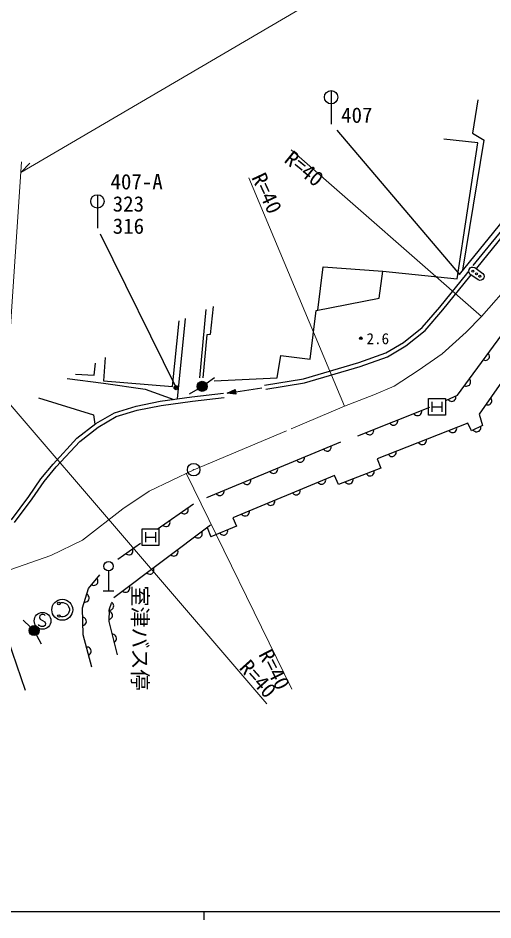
# Model space of a CAD drawing. Units: millimetres, scale not verified. Extents: x 40000 to 680000, y 20000 to 380000.
# Drawn here: x 245826 to 302474, y 204000 to 311483 of the extents above; entities that cross this region are included whole.
import ezdxf
from ezdxf.enums import TextEntityAlignment as Align

# ---------------------------------------------------------------- set-up
doc = ezdxf.new("R2010")
doc.units = ezdxf.units.MM
doc.header["$LTSCALE"] = 1000
doc.linetypes.add('CHAIN', pattern=[18.5, 12, -1.5, 3.5, -1.5])
for name, color, linetype, lineweight in [('M-BGD', 7, 'Continuous', 25), ('M-BGD-EXST', 7, 'Continuous', 25), ('M-BMK', 2, 'CHAIN', 13), ('M-BMK-SRVR', 3, 'Continuous', 25), ('M-STR-HTXT', 7, 'Continuous', 13), ('M-STR-STRC', 7, 'Continuous', 25), ('M-TTL-BAND', 7, 'Continuous', 25)]:
    doc.layers.add(name, color=color, linetype=linetype, lineweight=lineweight)
doc.styles.add('ＭＳ ゴシック', font='')
doc.styles.get('ＭＳ ゴシック').set_extended_font_data('MS Gothic')

msp = doc.modelspace()

# ---------------------------------------------------------------- linework, layer by layer
at = {"layer": 'M-BGD'}
for p, q in [((300660, 301718), (300028, 297781)), ((300028, 297781), (301434, 296938)), ((300650, 296620), (296608, 297059)), ((298898, 281428), (301434, 296938)), ((298184, 280407), (300650, 296620)), ((298487, 280920), (306585, 290929)), ((300127, 281982), (307105, 290588)), ((300534, 281691), (307489, 290268)), ((281593, 276653), (282207, 281816)), ((282207, 281816), (289327, 281321)), ((299618, 281505), (299760, 281699)), ((299760, 281699), (299919, 281780)), ((299919, 281780), (300086, 281806)), ((300086, 281806), (300295, 281753)), ((300295, 281753), (301263, 281044)), ((288905, 278088), (289327, 281321)), ((289327, 281321), (298184, 280407)), ((296124, 277039), (299340, 281012)), ((296508, 276719), (299728, 280697)), ((299340, 281012), (299507, 281219)), ((299588, 281329), (299618, 281505)), ((299614, 281161), (299588, 281329)), ((299728, 280978), (299614, 281161)), ((300697, 280270), (299728, 280978)), ((299728, 280697), (299877, 280880)), ((301263, 281044), (301378, 280862)), ((301404, 280694), (301374, 280518)), ((301378, 280862), (301404, 280694)), ((300905, 280216), (300697, 280270)), ((301073, 280242), (300905, 280216)), ((301232, 280324), (301073, 280242)), ((301374, 280518), (301232, 280324)), ((281384, 276612), (288905, 278088)), ((268243, 276750), (267479, 268607)), ((269098, 277110), (268738, 273781)), ((280681, 270848), (281384, 276612)), ((294038, 274618), (296124, 277039)), ((294386, 274256), (296508, 276719)), ((264240, 267572), (265049, 275400)), ((264842, 266096), (265814, 275670)), ((298241, 266526), (305002, 275753)), ((291784, 272813), (294038, 274618)), ((292070, 272401), (294386, 274256)), ((268333, 273736), (267884, 268607)), ((268738, 273781), (268333, 273736)), ((307328, 273597), (300809, 264272)), ((289696, 271567), (291784, 272813)), ((289910, 271113), (292070, 272401)), ((256232, 271037), (256007, 268247)), ((276744, 268598), (277166, 271269)), ((277166, 271269), (280681, 270848)), ((286460, 270414), (289696, 271567)), ((286614, 269938), (289910, 271113)), ((301913, 270827), (302008, 270956)), ((301990, 271439), (301917, 271543)), ((302035, 271332), (301990, 271439)), ((302008, 270956), (302046, 271076)), ((302057, 271192), (302035, 271332)), ((302046, 271076), (302057, 271192)), ((254927, 268922), (255062, 270362)), ((279874, 268495), (286460, 270414)), ((279985, 268006), (286614, 269938)), ((301326, 270736), (301446, 270697)), ((301446, 270697), (301563, 270687)), ((301563, 270687), (301702, 270708)), ((301702, 270708), (301810, 270753)), ((301810, 270753), (301913, 270827)), ((252678, 269057), (254927, 268922)), ((251688, 268517), (256007, 267977)), ((256007, 268247), (264240, 267572)), ((256007, 267977), (261000, 267258)), ((268277, 267940), (269252, 268639)), ((269223, 268247), (276744, 268598)), ((275217, 267736), (279874, 268495)), ((275389, 267257), (279985, 268006)), ((299072, 267660), (299193, 267622)), ((299309, 267611), (299448, 267633)), ((299448, 267633), (299556, 267678)), ((299556, 267678), (299659, 267751)), ((299659, 267751), (299754, 267880)), ((299736, 268364), (299663, 268467)), ((299782, 268256), (299736, 268364)), ((299754, 267880), (299792, 268000)), ((299803, 268117), (299782, 268256)), ((299792, 268000), (299803, 268117)), ((261000, 267258), (264420, 266037)), ((267279, 267275), (266258, 266644)), ((266558, 266335), (270333, 266759)), ((270771, 266766), (274893, 267421)), ((270771, 266766), (271715, 267199)), ((271803, 266646), (270771, 266766)), ((271048, 266810), (271688, 267114)), ((271751, 266719), (271048, 266810)), ((271206, 266835), (271661, 267029)), ((271699, 266792), (271206, 266835)), ((271443, 266873), (271634, 266944)), ((271647, 266865), (271443, 266873)), ((271634, 266944), (271647, 266865)), ((271661, 267029), (271699, 266792)), ((271688, 267114), (271751, 266719)), ((271715, 267199), (271803, 266646)), ((299193, 267622), (299309, 267611)), ((248277, 266226), (250437, 265551)), ((250437, 265551), (254846, 264202)), ((259917, 265235), (262796, 265811)), ((262796, 265811), (266558, 266335)), ((262880, 265318), (266621, 265839)), ((266621, 265839), (270409, 266265)), ((296932, 265931), (298241, 266526)), ((297131, 266022), (297217, 265929)), ((297217, 265929), (297313, 265863)), ((297313, 265863), (297446, 265813)), ((297446, 265813), (297562, 265800)), ((297562, 265800), (297687, 265813)), ((297687, 265813), (297833, 265879)), ((297833, 265879), (297926, 265965)), ((297926, 265965), (297992, 266061)), ((297992, 266061), (298042, 266194)), ((298055, 266310), (298042, 266435)), ((298042, 266194), (298055, 266310)), ((302092, 265445), (302193, 265520)), ((302257, 266135), (302182, 266236)), ((302193, 265520), (302285, 265651)), ((302305, 266028), (302257, 266135)), ((302285, 265651), (302321, 265773)), ((302329, 265889), (302305, 266028)), ((302321, 265773), (302329, 265889)), ((255087, 263157), (257328, 264454)), ((257328, 264454), (259917, 265235)), ((257528, 263992), (260038, 264749)), ((260038, 264749), (262880, 265318)), ((286344, 261678), (294939, 265098)), ((293904, 264342), (293960, 264472)), ((293960, 264472), (293979, 264587)), ((293979, 264587), (293971, 264713)), ((301609, 265417), (301730, 265381)), ((301730, 265381), (301846, 265373)), ((301846, 265373), (301985, 265397)), ((301985, 265397), (302092, 265445)), ((254846, 264202), (255004, 263092)), ((255367, 262742), (257528, 263992)), ((291095, 263332), (291113, 263447)), ((291113, 263447), (291106, 263573)), ((293042, 264343), (293124, 264247)), ((293124, 264247), (293217, 264176)), ((293217, 264176), (293346, 264120)), ((293346, 264120), (293461, 264101)), ((293461, 264101), (293588, 264108)), ((293588, 264108), (293736, 264168)), ((293736, 264168), (293833, 264249)), ((293833, 264249), (293904, 264342)), ((300809, 264272), (301222, 262920)), ((252849, 261405), (255087, 263157)), ((253189, 261037), (255367, 262742)), ((288230, 262192), (288248, 262307)), ((288248, 262307), (288241, 262433)), ((299474, 263218), (288656, 258943)), ((290177, 263203), (290259, 263107)), ((290259, 263107), (290351, 263036)), ((290351, 263036), (290481, 262980)), ((290481, 262980), (290596, 262961)), ((290596, 262961), (290723, 262968)), ((290723, 262968), (290871, 263028)), ((290871, 263028), (290968, 263109)), ((290968, 263109), (291039, 263202)), ((291039, 263202), (291095, 263332)), ((297206, 262322), (297288, 262225)), ((297997, 262225), (298068, 262318)), ((298068, 262318), (298124, 262448)), ((298124, 262448), (298143, 262563)), ((298143, 262563), (298136, 262689)), ((299920, 262288), (299474, 263218)), ((301222, 262920), (299920, 262288)), ((300121, 262386), (300210, 262296)), ((300210, 262296), (300307, 262232)), ((300683, 262192), (300827, 262262)), ((300827, 262262), (300917, 262350)), ((300917, 262350), (300981, 262448)), ((300981, 262448), (301027, 262581)), ((301037, 262698), (301021, 262823)), ((301027, 262581), (301037, 262698)), ((250019, 258336), (252849, 261405)), ((287312, 262063), (287394, 261966)), ((287394, 261966), (287486, 261896)), ((287486, 261896), (287616, 261840)), ((287616, 261840), (287731, 261821)), ((287731, 261821), (287858, 261828)), ((287858, 261828), (288006, 261887)), ((288006, 261887), (288103, 261969)), ((288103, 261969), (288174, 262062)), ((288174, 262062), (288230, 262192)), ((294537, 261138), (294530, 261264)), ((297288, 262225), (297380, 262154)), ((297380, 262154), (297510, 262097)), ((297510, 262097), (297625, 262078)), ((297625, 262078), (297751, 262085)), ((297751, 262085), (297900, 262144)), ((297900, 262144), (297997, 262225)), ((300307, 262232), (300441, 262186)), ((300441, 262186), (300557, 262175)), ((300557, 262175), (300683, 262192)), ((250395, 258006), (253189, 261037)), ((268336, 254341), (284311, 260963)), ((282252, 260109), (282335, 260014)), ((283044, 260026), (283113, 260120)), ((283113, 260120), (283167, 260251)), ((283167, 260251), (283185, 260366)), ((283185, 260366), (283176, 260492)), ((293600, 260896), (293681, 260800)), ((293681, 260800), (293774, 260729)), ((293774, 260729), (293904, 260672)), ((293904, 260672), (294019, 260653)), ((294019, 260653), (294145, 260660)), ((294145, 260660), (294294, 260719)), ((294294, 260719), (294391, 260800)), ((294391, 260800), (294462, 260893)), ((294462, 260893), (294518, 261023)), ((294518, 261023), (294537, 261138)), ((279973, 258926), (279990, 259042)), ((279990, 259042), (279981, 259168)), ((282335, 260014), (282428, 259944)), ((282428, 259944), (282559, 259890)), ((282559, 259890), (282674, 259873)), ((282674, 259873), (282801, 259882)), ((282801, 259882), (282948, 259943)), ((282948, 259943), (283044, 260026)), ((289994, 259471), (290075, 259374)), ((290075, 259374), (290168, 259303)), ((290168, 259303), (290297, 259247)), ((290297, 259247), (290412, 259228)), ((290412, 259228), (290539, 259235)), ((290539, 259235), (290688, 259294)), ((290688, 259294), (290784, 259375)), ((290784, 259375), (290855, 259468)), ((290855, 259468), (290912, 259597)), ((290912, 259597), (290931, 259713)), ((290931, 259713), (290924, 259839)), ((248528, 256556), (250019, 258336)), ((248927, 256254), (250395, 258006)), ((279057, 258785), (279140, 258689)), ((279140, 258689), (279233, 258620)), ((279233, 258620), (279364, 258566)), ((279364, 258566), (279480, 258549)), ((279480, 258549), (279606, 258558)), ((279606, 258558), (279753, 258619)), ((279753, 258619), (279849, 258702)), ((279849, 258702), (279918, 258796)), ((279918, 258796), (279973, 258926)), ((288656, 258943), (289102, 257827)), ((283571, 256985), (271436, 251939)), ((275862, 257460), (275945, 257365)), ((275945, 257365), (276039, 257296)), ((276039, 257296), (276169, 257241)), ((276169, 257241), (276285, 257224)), ((276285, 257224), (276411, 257233)), ((276411, 257233), (276559, 257295)), ((276559, 257295), (276654, 257378)), ((276654, 257378), (276723, 257471)), ((276723, 257471), (276778, 257602)), ((276778, 257602), (276795, 257717)), ((276795, 257717), (276786, 257843)), ((284054, 255906), (283571, 256985)), ((289102, 257827), (284054, 255906)), ((287373, 257169), (287453, 257071)), ((287453, 257071), (287544, 256999)), ((287544, 256999), (287673, 256941)), ((287673, 256941), (287788, 256921)), ((287788, 256921), (287914, 256926)), ((287914, 256926), (288064, 256983)), ((288064, 256983), (288162, 257063)), ((288162, 257063), (288234, 257155)), ((288234, 257155), (288292, 257284)), ((288292, 257284), (288312, 257398)), ((288312, 257398), (288307, 257525)), ((247099, 254461), (248528, 256556)), ((247506, 254170), (248927, 256254)), ((272667, 256136), (272750, 256040)), ((272750, 256040), (272844, 255971)), ((272844, 255971), (272974, 255917)), ((272974, 255917), (273090, 255900)), ((273090, 255900), (273216, 255909)), ((273216, 255909), (273364, 255970)), ((273364, 255970), (273459, 256053)), ((273459, 256053), (273529, 256147)), ((273529, 256147), (273583, 256277)), ((273583, 256277), (273600, 256393)), ((273600, 256393), (273591, 256519)), ((281592, 256162), (281675, 256066)), ((281675, 256066), (281769, 255997)), ((281769, 255997), (281900, 255943)), ((281900, 255943), (282015, 255926)), ((282015, 255926), (282141, 255935)), ((282141, 255935), (282289, 255997)), ((282289, 255997), (282384, 256080)), ((282384, 256080), (282454, 256174)), ((282454, 256174), (282508, 256304)), ((282508, 256304), (282525, 256420)), ((282525, 256420), (282516, 256546)), ((284849, 256209), (284929, 256111)), ((284929, 256111), (285020, 256039)), ((285020, 256039), (285149, 255981)), ((285149, 255981), (285264, 255960)), ((285264, 255960), (285391, 255966)), ((285391, 255966), (285540, 256022)), ((285540, 256022), (285638, 256103)), ((285638, 256103), (285710, 256194)), ((285710, 256194), (285768, 256323)), ((285768, 256323), (285789, 256438)), ((285789, 256438), (285783, 256564)), ((269472, 254812), (269555, 254716)), ((270264, 254729), (270334, 254822)), ((270334, 254822), (270388, 254953)), ((270388, 254953), (270405, 255068)), ((270405, 255068), (270396, 255195)), ((278559, 254901), (278642, 254805)), ((278642, 254805), (278735, 254736)), ((278735, 254736), (278866, 254682)), ((279108, 254674), (279255, 254735)), ((279255, 254735), (279351, 254818)), ((279351, 254818), (279420, 254912)), ((279420, 254912), (279474, 255043)), ((279474, 255043), (279491, 255158)), ((279491, 255158), (279482, 255284)), ((245036, 251694), (247099, 254461)), ((245423, 251376), (247506, 254170)), ((269555, 254716), (269649, 254647)), ((269649, 254647), (269779, 254593)), ((269779, 254593), (269895, 254575)), ((269895, 254575), (270021, 254584)), ((270021, 254584), (270169, 254646)), ((270169, 254646), (270264, 254729)), ((276386, 253651), (276440, 253782)), ((276440, 253782), (276457, 253897)), ((276457, 253897), (276448, 254023)), ((278866, 254682), (278981, 254665)), ((278981, 254665), (279108, 254674)), ((262411, 250565), (266768, 253586)), ((265984, 252531), (266060, 252632)), ((266060, 252632), (266108, 252738)), ((266125, 252994), (266090, 253115)), ((266108, 252738), (266133, 252878)), ((266133, 252878), (266125, 252994)), ((273407, 252520), (273424, 252636)), ((273424, 252636), (273415, 252762)), ((275525, 253639), (275608, 253544)), ((275608, 253544), (275702, 253474)), ((275702, 253474), (275832, 253420)), ((275832, 253420), (275948, 253403)), ((275948, 253403), (276074, 253413)), ((276074, 253413), (276222, 253474)), ((276222, 253474), (276317, 253557)), ((276317, 253557), (276386, 253651)), ((263947, 251484), (263911, 251605)), ((265268, 252546), (265369, 252470)), ((265369, 252470), (265476, 252422)), ((265476, 252422), (265615, 252397)), ((265615, 252397), (265731, 252404)), ((265731, 252404), (265852, 252440)), ((265852, 252440), (265984, 252531)), ((271436, 251939), (271901, 250917)), ((272491, 252378), (272574, 252282)), ((272574, 252282), (272668, 252213)), ((272668, 252213), (272799, 252159)), ((272799, 252159), (272914, 252142)), ((272914, 252142), (273040, 252151)), ((273040, 252151), (273188, 252213)), ((273188, 252213), (273283, 252296)), ((273283, 252296), (273353, 252389)), ((273353, 252389), (273407, 252520)), ((268787, 251048), (257262, 242404)), ((263090, 251035), (263191, 250959)), ((263191, 250959), (263297, 250911)), ((263297, 250911), (263436, 250886)), ((263436, 250886), (263553, 250894)), ((263553, 250894), (263674, 250929)), ((263674, 250929), (263806, 251021)), ((263806, 251021), (263881, 251122)), ((263881, 251122), (263929, 251228)), ((263929, 251228), (263955, 251367)), ((263955, 251367), (263947, 251484)), ((268400, 250758), (268834, 249662)), ((271901, 250917), (268834, 249662)), ((270838, 250352), (270830, 250479)), ((266946, 249668), (267050, 249596)), ((267050, 249596), (267158, 249552)), ((267158, 249552), (267298, 249532)), ((267298, 249532), (267414, 249544)), ((267414, 249544), (267534, 249584)), ((267534, 249584), (267662, 249680)), ((267662, 249680), (267734, 249784)), ((267734, 249784), (267778, 249892)), ((267786, 250148), (267746, 250268)), ((267778, 249892), (267798, 250032)), ((267798, 250032), (267786, 250148)), ((269904, 250100), (269987, 250004)), ((269987, 250004), (270080, 249934)), ((270080, 249934), (270211, 249880)), ((270211, 249880), (270326, 249862)), ((270326, 249862), (270452, 249870)), ((270452, 249870), (270600, 249931)), ((270600, 249931), (270696, 250013)), ((270696, 250013), (270766, 250107)), ((270766, 250107), (270821, 250237)), ((270821, 250237), (270838, 250352)), ((257736, 246994), (260431, 248899)), ((258675, 247658), (258777, 247583)), ((258777, 247583), (258884, 247536)), ((258884, 247536), (259023, 247512)), ((259023, 247512), (259140, 247520)), ((259140, 247520), (259261, 247557)), ((259261, 247557), (259391, 247649)), ((259391, 247649), (259466, 247751)), ((259466, 247751), (259513, 247858)), ((259528, 248114), (259492, 248235)), ((259513, 247858), (259537, 247997)), ((259537, 247997), (259528, 248114)), ((264065, 247507), (264169, 247435)), ((264169, 247435), (264277, 247391)), ((264277, 247391), (264417, 247371)), ((264417, 247371), (264533, 247383)), ((264533, 247383), (264653, 247423)), ((264653, 247423), (264781, 247519)), ((264781, 247519), (264853, 247623)), ((264853, 247623), (264897, 247731)), ((264905, 247987), (264865, 248107)), ((264897, 247731), (264917, 247871)), ((264917, 247871), (264905, 247987)), ((254250, 243508), (255598, 245135)), ((256620, 245598), (256620, 243218)), ((261184, 245346), (261288, 245274)), ((261288, 245274), (261396, 245230)), ((261396, 245230), (261536, 245210)), ((261536, 245210), (261652, 245222)), ((261652, 245222), (261772, 245262)), ((261772, 245262), (261900, 245358)), ((261900, 245358), (261972, 245462)), ((261972, 245462), (262016, 245570)), ((262024, 245826), (261984, 245946)), ((262016, 245570), (262036, 245710)), ((262036, 245710), (262024, 245826)), ((255089, 243925), (255197, 243992)), ((255197, 243992), (255299, 244115)), ((255310, 244599), (255243, 244706)), ((255299, 244115), (255344, 244233)), ((255349, 244489), (255310, 244599)), ((255344, 244233), (255362, 244348)), ((255362, 244348), (255349, 244489)), ((253507, 241185), (254250, 243508)), ((254605, 243936), (254723, 243891)), ((254723, 243891), (254838, 243873)), ((254838, 243873), (254979, 243886)), ((254979, 243886), (255089, 243925)), ((255990, 243218), (257250, 243218)), ((258303, 243185), (258407, 243113)), ((258407, 243113), (258515, 243069)), ((258515, 243069), (258655, 243049)), ((258655, 243049), (258771, 243061)), ((258771, 243061), (258891, 243101)), ((258891, 243101), (259019, 243197)), ((259019, 243197), (259091, 243301)), ((259091, 243301), (259135, 243409)), ((259143, 243665), (259103, 243785)), ((259135, 243409), (259155, 243549)), ((259155, 243549), (259143, 243665)), ((253726, 241870), (253853, 241872)), ((253853, 241872), (253966, 241898)), ((253966, 241898), (254092, 241963)), ((254133, 242748), (254031, 242823)), ((254092, 241963), (254180, 242040)), ((254210, 242660), (254133, 242748)), ((254180, 242040), (254254, 242142)), ((254275, 242535), (254210, 242660)), ((254254, 242142), (254303, 242295)), ((254302, 242421), (254275, 242535)), ((254303, 242295), (254302, 242421)), ((257089, 241768), (256992, 241849)), ((250854, 241765), (251004, 241815)), ((251004, 241815), (251204, 241815)), ((251204, 241815), (251404, 241765)), ((251404, 241765), (251604, 241665)), ((251604, 241665), (251754, 241515)), ((251754, 241515), (251854, 241365)), ((251854, 241365), (251954, 241065)), ((251954, 240865), (251904, 240665)), ((251954, 241065), (251954, 240865)), ((253600, 237978), (253507, 241185)), ((256630, 240917), (256756, 240911)), ((256681, 241049), (256644, 239561)), ((256794, 240762), (256675, 240805)), ((256941, 241718), (256681, 241049)), ((256756, 240911), (256871, 240931)), ((256892, 240699), (256794, 240762)), ((256871, 240931), (257000, 240988)), ((257000, 240988), (257092, 241059)), ((257161, 241676), (257089, 241768)), ((257092, 241059), (257173, 241156)), ((257218, 241547), (257161, 241676)), ((257173, 241156), (257231, 241305)), ((257237, 241432), (257218, 241547)), ((257231, 241305), (257237, 241432)), ((247316, 238892), (246436, 239708)), ((251004, 240115), (250854, 240165)), ((251204, 240115), (251004, 240115)), ((251354, 240165), (251204, 240115)), ((251504, 240215), (251354, 240165)), ((251654, 240315), (251504, 240215)), ((251804, 240465), (251654, 240315)), ((251904, 240665), (251804, 240465)), ((253660, 240045), (253539, 240081)), ((253762, 239987), (253660, 240045)), ((253865, 239890), (253762, 239987)), ((253927, 239792), (253865, 239890)), ((253971, 239673), (253927, 239792)), ((256650, 239805), (256771, 239842)), ((256771, 239842), (256872, 239900)), ((256872, 239900), (256975, 239997)), ((256989, 240597), (256892, 240699)), ((256975, 239997), (257037, 240096)), ((257047, 240495), (256989, 240597)), ((257037, 240096), (257080, 240215)), ((257084, 240374), (257047, 240495)), ((257080, 240215), (257084, 240374)), ((244092, 238920), (246694, 231373)), ((253568, 239081), (253687, 239125)), ((253687, 239125), (253785, 239188)), ((253785, 239188), (253882, 239291)), ((253882, 239291), (253939, 239392)), ((253939, 239392), (253975, 239513)), ((253975, 239513), (253971, 239673)), ((256644, 239561), (257647, 235583)), ((248034, 237953), (248590, 236889)), ((254622, 234121), (253600, 237978)), ((257149, 238048), (257023, 238057)), ((257261, 238014), (257149, 238048)), ((257382, 237942), (257261, 238014)), ((257465, 237859), (257382, 237942)), ((257533, 237753), (257465, 237859)), ((257572, 237598), (257533, 237753)), ((257563, 237472), (257572, 237598)), ((254109, 236525), (253983, 236533)), ((254221, 236492), (254109, 236525)), ((254343, 236421), (254221, 236492)), ((257268, 237088), (257374, 237156)), ((257374, 237156), (257457, 237238)), ((257457, 237238), (257529, 237360)), ((257529, 237360), (257563, 237472)), ((254239, 235566), (254345, 235636)), ((254427, 236340), (254343, 236421)), ((254345, 235636), (254426, 235719)), ((254426, 235719), (254497, 235841)), ((254496, 236234), (254427, 236340)), ((254537, 236080), (254496, 236234)), ((254497, 235841), (254530, 235953)), ((254530, 235953), (254537, 236080))]:
    msp.add_line(p, q, dxfattribs=at)
for centre, radius in [((300076, 281318), 120), ((300496, 281011), 120), ((300915, 280704), 120), ((286712, 273325), 150), ((286712, 273325), 90), ((286712, 273325), 30), ((264689, 267437), 250), ((264689, 267437), 250), ((267789, 267590), 600), ((267789, 267590), 528), ((267789, 267590), 456), ((267789, 267590), 384), ((267789, 267590), 312), ((267789, 267590), 240), ((267789, 267590), 168), ((267789, 267590), 96), ((264689, 267437), 150), ((264689, 267437), 150), ((264689, 267437), 50), ((264689, 267437), 50), ((267789, 267590), 24), ((256620, 246158), 560), ((251104, 240965), 1250), ((250704, 241715), 150), ((250704, 240215), 150), ((247756, 238485), 600), ((247756, 238485), 528), ((247756, 238485), 456), ((247756, 238485), 384), ((247756, 238485), 312), ((247756, 238485), 240), ((247756, 238485), 168), ((247756, 238485), 96), ((247756, 238485), 24)]:
    msp.add_circle(centre, radius, dxfattribs=at)
at = {"layer": 'M-BGD-EXST'}
for p, q in [((294793, 264151), (294793, 266151)), ((294793, 266151), (296793, 266151)), ((295193, 265751), (295193, 264551)), ((296393, 265751), (296393, 264551)), ((296793, 266151), (296793, 264151)), ((295193, 265151), (296393, 265151)), ((296793, 264151), (294793, 264151)), ((260633, 248611), (260633, 250611)), ((260633, 250611), (262633, 250611)), ((262633, 250611), (262633, 248611)), ((261033, 250211), (261033, 249011)), ((261033, 249611), (262233, 249611)), ((262233, 250211), (262233, 249011)), ((262633, 248611), (260633, 248611)), ((248433, 240287), (248393, 240047)), ((248393, 240047), (248473, 239847)), ((248673, 240407), (248433, 240287)), ((248473, 239847), (249033, 239527)), ((248833, 240407), (248673, 240407)), ((248993, 240367), (248833, 240407)), ((249073, 240287), (248993, 240367)), ((248353, 239087), (248273, 239207)), ((248593, 238967), (248353, 239087)), ((248873, 238967), (248593, 238967)), ((249073, 239087), (248873, 238967)), ((249033, 239527), (249113, 239327)), ((249113, 239327), (249073, 239087))]:
    msp.add_line(p, q, dxfattribs=at)
msp.add_circle((248753, 239647), 1000, dxfattribs=at)
at = {"layer": 'M-BMK'}
for p, q in [((301097, 275921), (318965, 296198)), ((299282, 274036), (301097, 275921)), ((296419, 271452), (299282, 274036)), ((293556, 269497), (296419, 271452)), ((290693, 267612), (293556, 269497)), ((284758, 265237), (288249, 266565)), ((288249, 266565), (290693, 267612)), ((278391, 262538), (284758, 265237)), ((266775, 257661), (278391, 262538)), ((261453, 255107), (266775, 257661)), ((258311, 253012), (261453, 255107)), ((253510, 249259), (258311, 253012)), ((249757, 247426), (253510, 249259)), ((244957, 245768), (249757, 247426))]:
    msp.add_line(p, q, dxfattribs=at)
at = {"layer": 'M-BMK-SRVR'}
for radius in [750, 30]:
    msp.add_circle((266775, 257661), radius, dxfattribs=at)
at = {"layer": 'M-STR-HTXT'}
for p, q in [((246159, 293077), (303640, 326739)), ((301097, 275921), (278396, 295780)), ((243293, 250570), (246245, 294346)), ((246159, 293077), (247241, 294198)), ((284758, 265237), (273373, 292443)), ((237134, 274425), (275502, 229754)), ((265874, 257229), (278494, 231496))]:
    msp.add_line(p, q, dxfattribs=at)
at = {"layer": 'M-STR-STRC'}
for p, q in [((283169, 302846), (283169, 298846)), ((283866, 298106), (298487, 280920)), ((255294, 290434), (255294, 286434)), ((264689, 267437), (255645, 285723))]:
    msp.add_line(p, q, dxfattribs=at)
for centre, radius in [((283169, 302046), 800), ((255294, 289634), 800), ((264689, 267437), 250), ((264689, 267437), 250), ((264689, 267437), 150), ((264689, 267437), 150), ((264689, 267437), 50), ((264689, 267437), 50)]:
    msp.add_circle(centre, radius, dxfattribs=at)
at = {"layer": 'M-TTL-BAND'}
for p, q in [((40000, 205000), (579000, 205000)), ((268000, 205000), (268000, 204000))]:
    msp.add_line(p, q, dxfattribs=at)

# ---------------------------------------------------------------- texts
at = {"layer": 'M-BGD', "style": 'ＭＳ ゴシック'}
msp.add_text('2.6', height=1320, dxfattribs=at).set_placement((287391, 272218), align=Align.BOTTOM_LEFT)
msp.add_text('室津バス停', height=1833, rotation=270, dxfattribs=at).set_placement((258918, 243855), align=Align.BOTTOM_LEFT)
at = {"layer": 'M-STR-HTXT', "style": 'ＭＳ ゴシック'}
for rotation, p in [(321, (277100, 293972)), (295, (273127, 292253)), (297, (273974, 235415)), (312, (271695, 233609))]:
    msp.add_text('R=40', height=1833, rotation=rotation, dxfattribs=at).set_placement(p, align=Align.BOTTOM_LEFT)
at = {"layer": 'M-STR-STRC', "style": 'ＭＳ ゴシック'}
for s, p in [('407', (284361, 298447)), ('407-A', (256855, 290512)), ('323', (257120, 287867)), ('316', (257120, 285223))]:
    msp.add_text(s, height=1833, dxfattribs=at).set_placement(p, align=Align.BOTTOM_LEFT)

doc.saveas('drawing.dxf')
